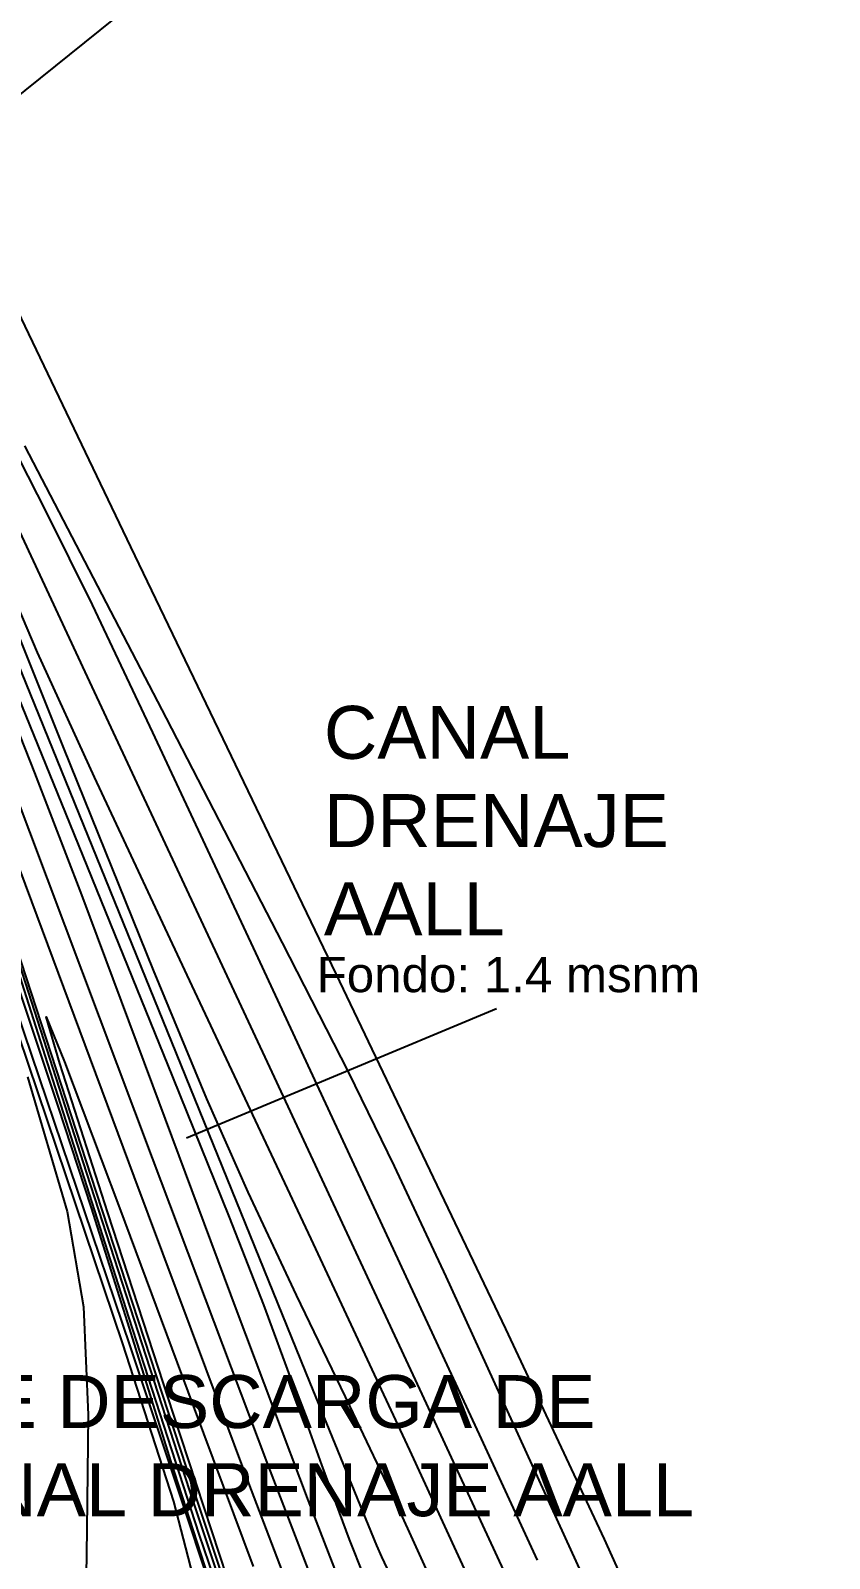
# Model space of a CAD drawing. Header units: millimetres. Extents: x 646993 to 648849, y 9708034 to 9709424.
# Drawn here: x 648246.98 to 648269.62, y 9709049.96 to 9709093.26 of the extents above; entities that cross this region are included whole.
import ezdxf

# ---------------------------------------------------------------- set-up
doc = ezdxf.new("R2010")
doc.units = ezdxf.units.MM
doc.header["$LTSCALE"] = 5
doc.header["$XCLIPFRAME"] = 2
doc.layers.add('CV-MAESTRAS', color=32, linetype='Continuous')
doc.layers.add('CV-NORMALES', color=31, linetype='Continuous')
doc.styles.get("Standard").update_dxf_attribs({"font": 'arial.ttf'})
picture_1 = doc.add_image_def('image1.jpg', size_in_pixel=(1920, 925))
picture_2 = doc.add_image_def('image2.ecw', size_in_pixel=(12715, 11262))

msp = doc.modelspace()

# ---------------------------------------------------------------- linework, layer by layer
at = {"color": 2}
msp.add_lwpolyline([(648224.75, 9709073.802), (648268.909, 9709109.331)], dxfattribs=at)
msp.add_lwpolyline([(648251.402, 9709061.88), (648260.186, 9709065.548)])
at = {"layer": 'CV-MAESTRAS', "color": 20, "true_color": 0xff5500, "elevation": 3}
for points in [[(648259.438, 9709049.317), (648257.732, 9709053.031), (648254.932, 9709059.014), (648251.563, 9709066.184), (648248.797, 9709072.098), (648247.182, 9709075.633), (648246.025, 9709078.326)], [(648246.901, 9709063.611), (648248.023, 9709059.794), (648248.488, 9709057.093), (648248.619, 9709054.029), (648248.581, 9709050.773), (648248.537, 9709048.163)]]:
    msp.add_lwpolyline(points, dxfattribs=at)
at = {"layer": 'CV-MAESTRAS', "color": 18, "true_color": 0x000000, "elevation": 2}
for points in [[(648253.136, 9709046.957), (648251.496, 9709051.872), (648248.578, 9709060.876), (648245.012, 9709071.951)], [(648246.455, 9709071.887), (648250.432, 9709061.301), (648253.683, 9709052.681), (648255.503, 9709047.936)]]:
    msp.add_lwpolyline(points, dxfattribs=at)
at = {"layer": 'CV-NORMALES', "color": 20, "true_color": 0xff5500}
for points, elevation in [([(648265.34, 9709045.871), (648263.253, 9709050.508), (648260.452, 9709056.47), (648255.641, 9709066.524), (648249.822, 9709078.633), (648245.214, 9709088.242), (648242.94, 9709093.051), (648242.975, 9709093.179), (648243.066, 9709093.323)], 3.8), ([(648251.989, 9709049.432), (648251.321, 9709051.462), (648249.803, 9709055.981), (648246.806, 9709064.863), (648243.069, 9709075.942), (648240.102, 9709084.775), (648238.659, 9709089.166), (648238.632, 9709089.552), (648238.611, 9709089.973), (648238.601, 9709090.405), (648238.639, 9709090.789), (648238.775, 9709091.07), (648239.145, 9709090.989), (648239.534, 9709090.774), (648239.928, 9709090.493), (648240.297, 9709090.202), (648240.61, 9709089.907), (648242.542, 9709085.32), (648246.353, 9709075.99), (648251.11, 9709064.273), (648254.902, 9709054.936), (648256.783, 9709050.328), (648256.928, 9709050.005), (648257.078, 9709049.684)], 2.6), ([(648260.392, 9709049.615), (648258.085, 9709054.611), (648253.832, 9709063.741), (648248.601, 9709074.948), (648244.443, 9709083.858)], 3.2), ([(648261.346, 9709049.913), (648259.764, 9709053.344), (648256.9, 9709059.52), (648253.368, 9709067.119), (648250.452, 9709073.368), (648248.735, 9709076.988), (648247.439, 9709079.611), (648245.875, 9709082.653)], 3.4), ([(648262.748, 9709049.215), (648262.299, 9709050.21), (648261.55, 9709051.845), (648260.305, 9709054.573), (648258.761, 9709057.946), (648257.3, 9709061.075), (648255.994, 9709063.748), (648254.126, 9709067.41), (648250.833, 9709073.771), (648246.822, 9709081.488)], 3.6), ([(648258.485, 9709049.019), (648257.38, 9709051.45), (648256.032, 9709054.287), (648254.524, 9709057.421), (648253.152, 9709060.339), (648251.982, 9709062.981), (648250.464, 9709066.63), (648247.924, 9709072.922), (648244.863, 9709080.545)], 2.8), ([(648244.492, 9709079.622), (648248.084, 9709070.801), (648251.007, 9709063.604), (648252.611, 9709059.635), (648253.585, 9709057.148), (648254.427, 9709054.863), (648255.233, 9709052.609), (648256.014, 9709050.497), (648256.83, 9709048.457)], 2.4), ([(648252.024, 9709049.425), (648250.959, 9709052.724), (648249.786, 9709056.48), (648248.711, 9709059.896), (648247.771, 9709062.776), (648246.519, 9709066.522)], 2.4), ([(648246.638, 9709064.78), (648249.591, 9709056.037), (648251.033, 9709051.575), (648251.582, 9709049.455)], 2.8)]:
    msp.add_lwpolyline(points, dxfattribs=dict(at, elevation=elevation))
at = {"layer": 'CV-NORMALES', "color": 18, "true_color": 0x000000}
for points, elevation in [([(648253.237, 9709047.013), (648251.744, 9709051.498), (648248.848, 9709060.331), (648245.293, 9709071.226), (648242.689, 9709079.302), (648241.95, 9709081.826), (648242.939, 9709079.407), (648245.919, 9709071.492), (648249.911, 9709060.785), (648253.158, 9709052.096), (648254.84, 9709047.676)], 1.8), ([(648245.868, 9709075.315), (648247.098, 9709072.223), (648248.423, 9709068.766), (648250.441, 9709063.375), (648252.833, 9709056.955), (648254.848, 9709051.589), (648256.167, 9709048.197)], 2.2), ([(648253.036, 9709046.902), (648251.76, 9709050.648), (648249.769, 9709056.8), (648247.399, 9709064.215), (648245.433, 9709070.36)], 2.2), ([(648252.555, 9709049.418), (648251.038, 9709054.045), (648249.176, 9709059.752), (648247.812, 9709063.982), (648247.425, 9709065.304), (648247.943, 9709064.037), (648249.504, 9709059.891), (648251.595, 9709054.283), (648253.296, 9709049.731)], 1.6)]:
    msp.add_lwpolyline(points, dxfattribs=dict(at, elevation=elevation))

# ---------------------------------------------------------------- texts
at = {"attachment_point": 1}
for s, width, insert, char_height in [('CANAL DRENAJE\\PAALL', 16.27318, (648255.297, 9709074.121), 1.5), ('Fondo: 1.4 msnm', 16.27318, (648255.091, 9709067.007), 1), ('TUBERÍA DE DESCARGA DE PTAR A CANAL DRENAJE AALL', 31.93515, (648234.584, 9709055.155, -3), 1.5)]:
    msp.add_mtext_dynamic_manual_height_columns(s, width=width, gutter_width=12.5, heights=[0], dxfattribs=dict(at, insert=insert, char_height=char_height))

# ---------------------------------------------------------------- pictures from other files: only their frames are drawn
image = msp.add_image(picture_1, insert=(646993.097, 9708530.288), size_in_units=(1855.595, 893.972), dxfattribs=dict(fade=50))
image.dxf.flags = 7
image = msp.add_image(picture_2, insert=(647823.395, 9708681.302), size_in_units=(875.256, 775.237))
image.set_boundary_path([(137.737, 7886.93), (1284.785, 10733.95), (3099.52, 10473.796), (3279.45, 11095.645), (4006.662, 11005.74), (8692.317, 9222.606), (8944.267, 8222.418), (12055.541, 4873.423), (10090.574, 1684.484), (7313.604, 2638.132), (6090.657, 882.98), (4284.08, 967.607), (2002.338, 2453.3), (3226.048, 5547.792), (776.622, 6701.958), (969.512, 7416.594), (137.737, 7886.93)])

doc.saveas('drawing.dxf')
